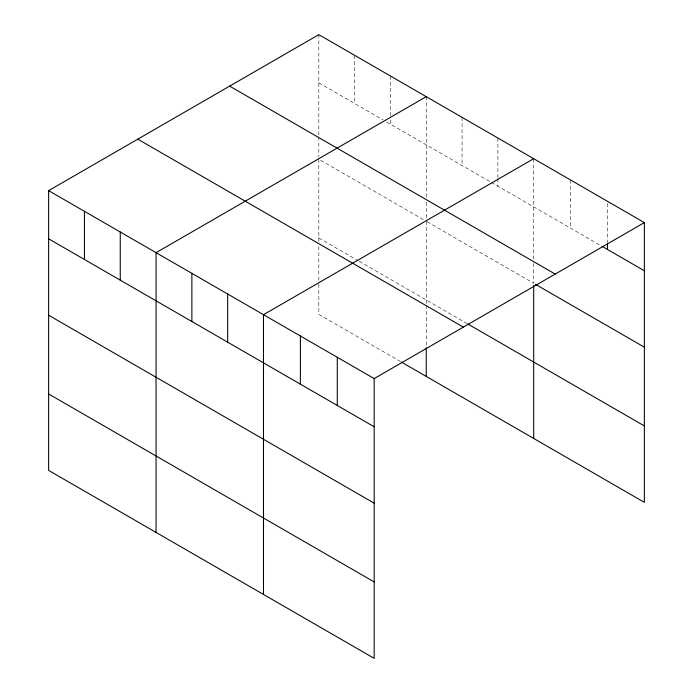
<?xml version="1.0" encoding="UTF-8"?>
<svg xmlns="http://www.w3.org/2000/svg" width="693" height="693" viewBox="0 0 693 693"><rect width="100%" height="100%" fill="white"/><g stroke="black" fill="none" stroke-linecap="round" stroke-linejoin="round"><path stroke-width="0.52" stroke-dasharray="3.46 2.6" d="M318.823 82.813L383.099 119.924M386.772 122.046L490.531 181.947M491.45 182.476L601.022 245.738M320.66 160.3L424.419 220.201M427.174 221.795L533.688 283.29L533.688 261.001M318.823 237.976L358.307 260.776M359.225 261.304L466.658 323.328M400.545 361.581L318.823 314.405L318.823 281.497M607.475 203.447L607.475 241.978M570.582 179.998L570.582 228.162M533.688 158.697L533.688 259.936M497.877 138.028L497.877 177.625M497.877 178.699L497.877 186.192M462.066 117.351L462.066 165.514M426.256 96.673L426.256 197.912M426.256 202.157L426.256 219.144M426.256 221.266L426.256 304.244M426.256 305.31L426.256 346.708M390.445 75.996L390.445 115.601M390.445 119.88L390.445 124.168M354.634 55.327L354.634 103.491M318.823 34.65L318.823 135.889M318.823 136.945L318.823 157.112M318.823 159.234L318.823 241.164M318.823 246.465L318.823 280.431"/><path stroke-width="1.04" d="M48.631 190.644L374.177 378.595L374.177 658.35L48.631 470.4L48.631 190.644L318.823 34.65L644.369 222.6L644.369 502.356L401.464 362.11M426.256 96.673L156.064 252.668L156.064 532.423M533.688 158.697L263.487 314.691L263.487 594.447M374.177 378.595L644.369 222.6M601.94 246.275L644.369 270.772M229.66 86.131L555.206 274.081M535.533 284.355L644.369 347.193M467.576 323.856L644.369 425.935M137.794 139.163L463.34 327.122M48.631 238.808L374.177 426.767M48.631 315.228L374.177 503.187M48.631 393.971L374.177 581.929M607.475 243.044L607.475 249.463M533.688 285.412L533.688 438.452M426.256 347.765L426.256 376.429M337.283 357.293L337.283 405.466M300.39 335.992L300.39 384.156M227.685 294.023L227.685 342.186M191.874 273.345L191.874 321.509M120.253 231.99L120.253 280.163M84.442 211.322L84.442 259.485"/></g></svg>
